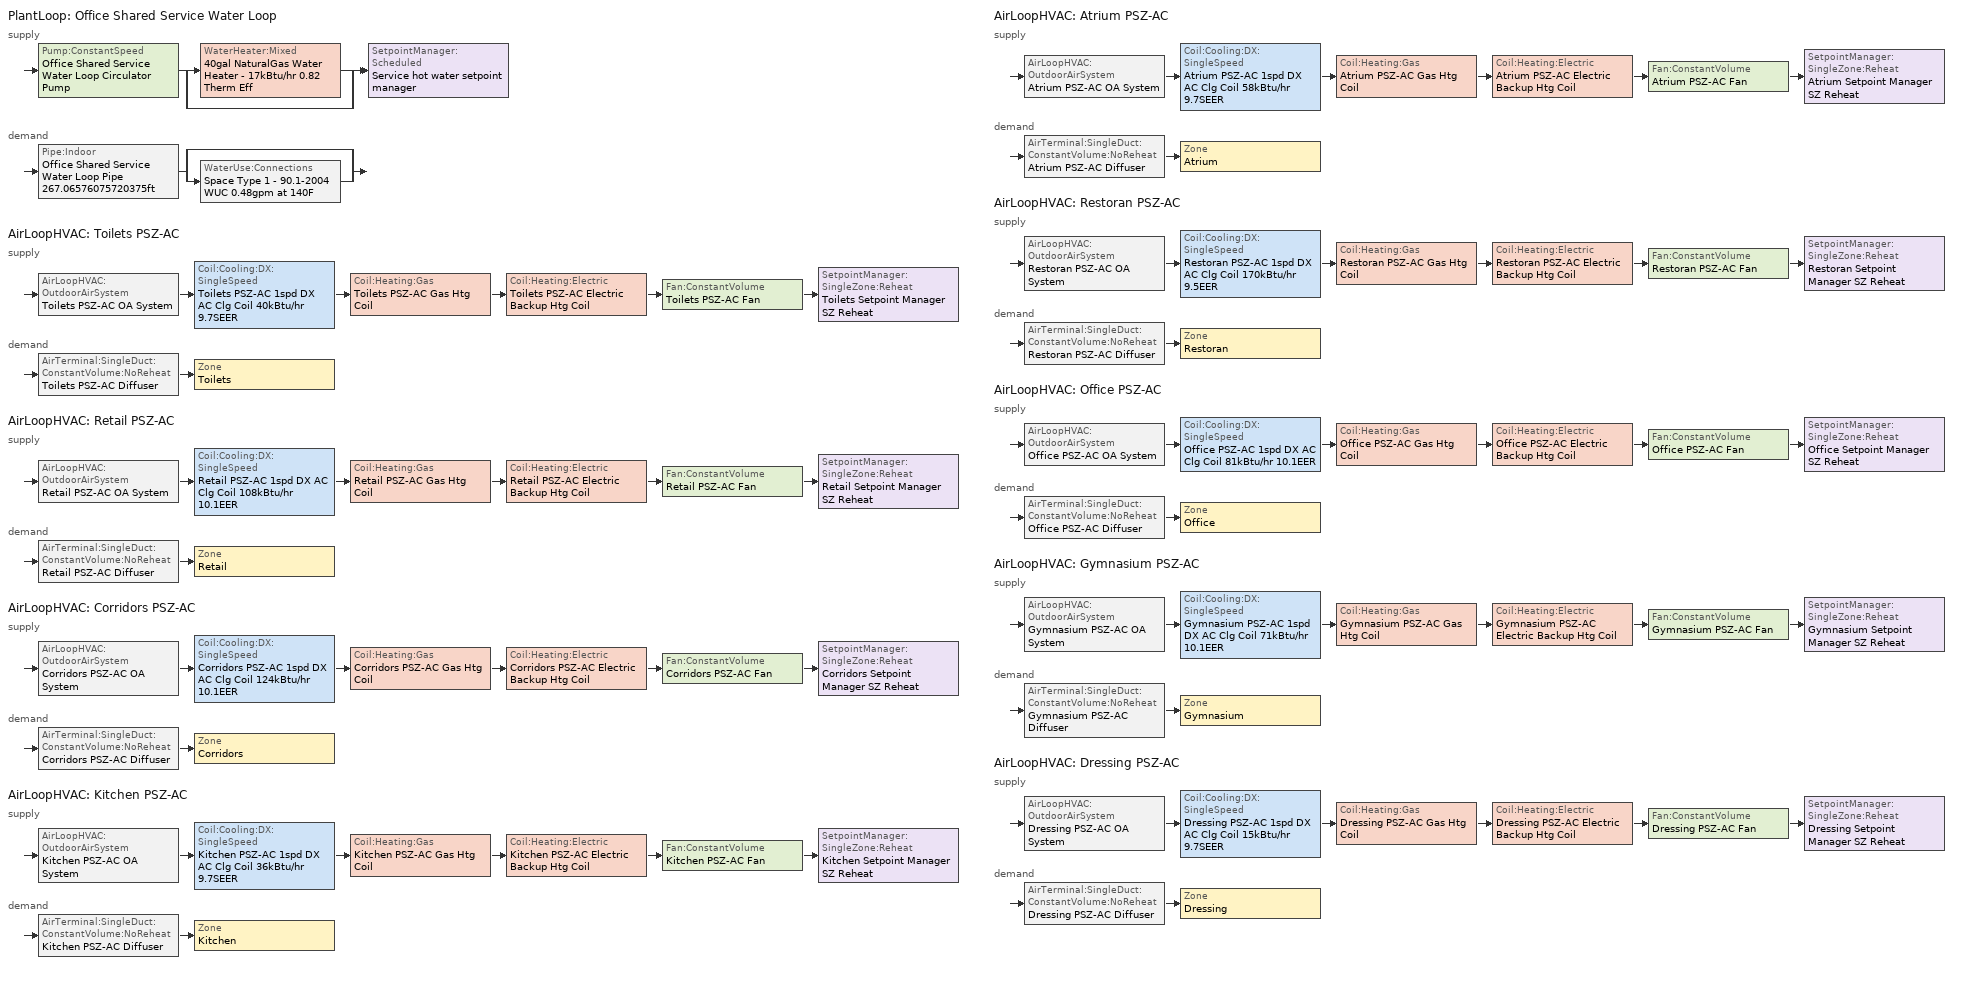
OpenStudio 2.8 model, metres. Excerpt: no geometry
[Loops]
PlantLoop 'Office Shared Service Water Loop'
 supply: Pump:ConstantSpeed 'Office Shared Service Water Loop Circulator Pump' > split
  | WaterHeater:Mixed '40gal NaturalGas Water Heater - 17kBtu/hr 0.82 Therm Eff'
  | bypass
  join > SetpointManager:Scheduled 'Service hot water setpoint manager'
 demand: Pipe:Indoor 'Office Shared Service Water Loop Pipe 267.06576075720375ft' > split
  | bypass
  | WaterUse:Connections 'Space Type 1 - 90.1-2004 WUC 0.48gpm at 140F'
AirLoopHVAC 'Toilets PSZ-AC'
 supply: AirLoopHVAC:OutdoorAirSystem 'Toilets PSZ-AC OA System' > Coil:Cooling:DX:SingleSpeed 'Toilets PSZ-AC 1spd DX AC Clg Coil 40kBtu/hr 9.7SEER' > Coil:Heating:Gas 'Toilets PSZ-AC Gas Htg Coil' > Coil:Heating:Electric 'Toilets PSZ-AC Electric Backup Htg Coil' > Fan:ConstantVolume 'Toilets PSZ-AC Fan' > SetpointManager:SingleZone:Reheat 'Toilets Setpoint Manager SZ Reheat'
 demand: AirTerminal:SingleDuct:ConstantVolume:NoReheat 'Toilets PSZ-AC Diffuser' > Zone 'Toilets'
AirLoopHVAC 'Retail PSZ-AC'
 supply: AirLoopHVAC:OutdoorAirSystem 'Retail PSZ-AC OA System' > Coil:Cooling:DX:SingleSpeed 'Retail PSZ-AC 1spd DX AC Clg Coil 108kBtu/hr 10.1EER' > Coil:Heating:Gas 'Retail PSZ-AC Gas Htg Coil' > Coil:Heating:Electric 'Retail PSZ-AC Electric Backup Htg Coil' > Fan:ConstantVolume 'Retail PSZ-AC Fan' > SetpointManager:SingleZone:Reheat 'Retail Setpoint Manager SZ Reheat'
 demand: AirTerminal:SingleDuct:ConstantVolume:NoReheat 'Retail PSZ-AC Diffuser' > Zone 'Retail'
AirLoopHVAC 'Corridors PSZ-AC'
 supply: AirLoopHVAC:OutdoorAirSystem 'Corridors PSZ-AC OA System' > Coil:Cooling:DX:SingleSpeed 'Corridors PSZ-AC 1spd DX AC Clg Coil 124kBtu/hr 10.1EER' > Coil:Heating:Gas 'Corridors PSZ-AC Gas Htg Coil' > Coil:Heating:Electric 'Corridors PSZ-AC Electric Backup Htg Coil' > Fan:ConstantVolume 'Corridors PSZ-AC Fan' > SetpointManager:SingleZone:Reheat 'Corridors Setpoint Manager SZ Reheat'
 demand: AirTerminal:SingleDuct:ConstantVolume:NoReheat 'Corridors PSZ-AC Diffuser' > Zone 'Corridors'
AirLoopHVAC 'Kitchen PSZ-AC'
 supply: AirLoopHVAC:OutdoorAirSystem 'Kitchen PSZ-AC OA System' > Coil:Cooling:DX:SingleSpeed 'Kitchen PSZ-AC 1spd DX AC Clg Coil 36kBtu/hr 9.7SEER' > Coil:Heating:Gas 'Kitchen PSZ-AC Gas Htg Coil' > Coil:Heating:Electric 'Kitchen PSZ-AC Electric Backup Htg Coil' > Fan:ConstantVolume 'Kitchen PSZ-AC Fan' > SetpointManager:SingleZone:Reheat 'Kitchen Setpoint Manager SZ Reheat'
 demand: AirTerminal:SingleDuct:ConstantVolume:NoReheat 'Kitchen PSZ-AC Diffuser' > Zone 'Kitchen'
AirLoopHVAC 'Atrium PSZ-AC'
 supply: AirLoopHVAC:OutdoorAirSystem 'Atrium PSZ-AC OA System' > Coil:Cooling:DX:SingleSpeed 'Atrium PSZ-AC 1spd DX AC Clg Coil 58kBtu/hr 9.7SEER' > Coil:Heating:Gas 'Atrium PSZ-AC Gas Htg Coil' > Coil:Heating:Electric 'Atrium PSZ-AC Electric Backup Htg Coil' > Fan:ConstantVolume 'Atrium PSZ-AC Fan' > SetpointManager:SingleZone:Reheat 'Atrium Setpoint Manager SZ Reheat'
 demand: AirTerminal:SingleDuct:ConstantVolume:NoReheat 'Atrium PSZ-AC Diffuser' > Zone 'Atrium'
AirLoopHVAC 'Restoran PSZ-AC'
 supply: AirLoopHVAC:OutdoorAirSystem 'Restoran PSZ-AC OA System' > Coil:Cooling:DX:SingleSpeed 'Restoran PSZ-AC 1spd DX AC Clg Coil 170kBtu/hr 9.5EER' > Coil:Heating:Gas 'Restoran PSZ-AC Gas Htg Coil' > Coil:Heating:Electric 'Restoran PSZ-AC Electric Backup Htg Coil' > Fan:ConstantVolume 'Restoran PSZ-AC Fan' > SetpointManager:SingleZone:Reheat 'Restoran Setpoint Manager SZ Reheat'
 demand: AirTerminal:SingleDuct:ConstantVolume:NoReheat 'Restoran PSZ-AC Diffuser' > Zone 'Restoran'
AirLoopHVAC 'Office PSZ-AC'
 supply: AirLoopHVAC:OutdoorAirSystem 'Office PSZ-AC OA System' > Coil:Cooling:DX:SingleSpeed 'Office PSZ-AC 1spd DX AC Clg Coil 81kBtu/hr 10.1EER' > Coil:Heating:Gas 'Office PSZ-AC Gas Htg Coil' > Coil:Heating:Electric 'Office PSZ-AC Electric Backup Htg Coil' > Fan:ConstantVolume 'Office PSZ-AC Fan' > SetpointManager:SingleZone:Reheat 'Office Setpoint Manager SZ Reheat'
 demand: AirTerminal:SingleDuct:ConstantVolume:NoReheat 'Office PSZ-AC Diffuser' > Zone 'Office'
AirLoopHVAC 'Gymnasium PSZ-AC'
 supply: AirLoopHVAC:OutdoorAirSystem 'Gymnasium PSZ-AC OA System' > Coil:Cooling:DX:SingleSpeed 'Gymnasium PSZ-AC 1spd DX AC Clg Coil 71kBtu/hr 10.1EER' > Coil:Heating:Gas 'Gymnasium PSZ-AC Gas Htg Coil' > Coil:Heating:Electric 'Gymnasium PSZ-AC Electric Backup Htg Coil' > Fan:ConstantVolume 'Gymnasium PSZ-AC Fan' > SetpointManager:SingleZone:Reheat 'Gymnasium Setpoint Manager SZ Reheat'
 demand: AirTerminal:SingleDuct:ConstantVolume:NoReheat 'Gymnasium PSZ-AC Diffuser' > Zone 'Gymnasium'
AirLoopHVAC 'Dressing PSZ-AC'
 supply: AirLoopHVAC:OutdoorAirSystem 'Dressing PSZ-AC OA System' > Coil:Cooling:DX:SingleSpeed 'Dressing PSZ-AC 1spd DX AC Clg Coil 15kBtu/hr 9.7SEER' > Coil:Heating:Gas 'Dressing PSZ-AC Gas Htg Coil' > Coil:Heating:Electric 'Dressing PSZ-AC Electric Backup Htg Coil' > Fan:ConstantVolume 'Dressing PSZ-AC Fan' > SetpointManager:SingleZone:Reheat 'Dressing Setpoint Manager SZ Reheat'
 demand: AirTerminal:SingleDuct:ConstantVolume:NoReheat 'Dressing PSZ-AC Diffuser' > Zone 'Dressing'
[Material] Roughness=Smooth; Thermal Absorptance=0.9; Solar Absorptance=0.7; Visible Absorptance=0.7
Name | Thickness {m} | Conductivity {W/m-K} | Density {kg/m3} | Specific Heat {J/kg-K}
Copper pipe 0.75in type L | 0.001143 | 386 | 8906.27 | 385.1856
Fiberglass batt 0.5in | 0.0127 | 0.0663448 | 11.2129 | 837.36
[Construction]
Copper pipe 0.75in type L with 0.5in fiberglass batt: Fiberglass batt 0.5in, Copper pipe 0.75in type L
[Sizing:Zone] Zone Cooling Design Supply Air Temperature Input Method=SupplyAirTemperature; Zone Cooling Design Supply Air Temperature {C}=12.7778; Zone Cooling Design Supply Air Temperature Difference {deltaC}=11.11; Zone Heating Design Supply Air Temperature Input Method=SupplyAirTemperature; Zone Heating Design Supply Air Temperature {C}=50; Zone Heating Design Supply Air Temperature Difference {deltaC}=11.11; Zone Cooling Design Supply Air Humidity Ratio {kg-H2O/kg-air}=0.0085; Zone Heating Design Supply Air Humidity Ratio {kg-H2O/kg-air}=0.008; Cooling Design Air Flow Method=DesignDay; Heating Design Air Flow Method=DesignDay; Account for Dedicated Outdoor Air System=No; Dedicated Outdoor Air System Control Strategy=NeutralSupplyAir; Dedicated Outdoor Air Low Setpoint Temperature for Design {C}=autosize; Dedicated Outdoor Air High Setpoint Temperature for Design {C}=autosize
Atrium; Corridors; Dressing; Gymnasium; Kitchen; Office; Restoran; Retail; Toilets
[Zone equipment]
Atrium: Atrium PSZ-AC Diffuser
Corridors: Corridors PSZ-AC Diffuser
Dressing: Dressing PSZ-AC Diffuser
Gymnasium: Gymnasium PSZ-AC Diffuser
Kitchen: Kitchen PSZ-AC Diffuser
Office: Office PSZ-AC Diffuser
Restoran: Restoran PSZ-AC Diffuser
Retail: Retail PSZ-AC Diffuser
Toilets: Toilets PSZ-AC Diffuser
[WaterUse:Connections]
Space Type 1 - 90.1-2004 WUC 0.48gpm at 140F: Water Use Equipment Name 1=Space Type 1 - 90.1-2004 Service Water Use 0.48gpm at 140F
[WaterUse:Equipment:Definition]
Space Type 1 - 90.1-2004 Service Water Use Def 0.48gpm: Peak Flow Rate {m3/s}=3.052e-05; Target Temperature Schedule=Mixed Water At Faucet Temp - 140F; Sensible Fraction Schedule=Fraction Sensible - 0.2; Latent Fraction Schedule=Fraction Latent - 0.05
[WaterUse:Equipment]
Space Type 1 - 90.1-2004 Service Water Use 0.48gpm at 140F: Water Use Equipment Definition=Space Type 1 - 90.1-2004 Service Water Use Def 0.48gpm; Flow Rate Fraction Schedule=OfficeMedium BLDG_SWH_SCH
[PlantLoop]
Office Shared Service Water Loop: Glycol Concentration=0; Maximum Loop Temperature {C}=60; Minimum Loop Temperature {C}=10; Plant Loop Volume {m3}=Autocalculate; Load Distribution Scheme=Optimal
[Sizing:Plant]
Office Shared Service Water Loop: Loop Type=Heating; Design Loop Exit Temperature {C}=60; Loop Design Temperature Difference {deltaC}=5; Sizing Option=NonCoincident; Zone Timesteps in Averaging Window=1; Coincident Sizing Factor Mode=None
[SetpointManager:Scheduled]
Service hot water setpoint manager: Control Variable=Temperature; Schedule=Service Water Loop Temp - 140F; Setpoint Node or NodeList=Office Shared Service Water Loop Supply Outlet Node
[Pump:ConstantSpeed]
Office Shared Service Water Loop Circulator Pump: Rated Flow Rate {m3/s}=autosize; Rated Pump Head {Pa}=29890.7; Rated Power Consumption {W}=autosize; Motor Efficiency=0.825; Fraction of Motor Inefficiencies to Fluid Stream=0; Pump Control Type=Intermittent; Design Power Sizing Method=PowerPerFlowPerPressure; Design Electric Power per Unit Flow Rate {W/(m3/s)}=348701.1; Design Shaft Power per Unit Flow Rate per Unit Head {W-s/m3-Pa}=1.28205
[WaterHeater:Mixed]
40gal NaturalGas Water Heater - 17kBtu/hr 0.82 Therm Eff: Tank Volume {m3}=0.151416; Setpoint Temperature Schedule=Service Water Loop Temp - 140F; Deadband Temperature Difference {deltaC}=2; Maximum Temperature Limit {C}=60; Heater Control Type=Cycle; Heater Maximum Capacity {W}=5091.09; Heater Fuel Type=NaturalGas; Heater Thermal Efficiency=0.82; Off Cycle Parasitic Fuel Consumption Rate {W}=0; Off Cycle Parasitic Fuel Type=NaturalGas; Off Cycle Parasitic Heat Fraction to Tank=0; On Cycle Parasitic Fuel Consumption Rate {W}=0; On Cycle Parasitic Fuel Type=NaturalGas; On Cycle Parasitic Heat Fraction to Tank=0; Ambient Temperature Indicator=Schedule; Ambient Temperature Schedule=Water Heater Ambient Temp Schedule - 71.6f; Off Cycle Loss Coefficient to Ambient Temperature {W/K}=2.37773; On Cycle Loss Coefficient to Ambient Temperature {W/K}=2.37773; Use Side Effectiveness=1; Source Side Effectiveness=1; Use Side Design Flow Rate {m3/s}=autosize; Source Side Design Flow Rate {m3/s}=autosize; Indirect Water Heating Recovery Time {hr}=1.5; Source Side Flow Control Mode=IndirectHeatPrimarySetpoint
[Pipe:Indoor]
Office Shared Service Water Loop Pipe 267.06576075720375ft: Construction=Copper pipe 0.75in type L with 0.5in fiberglass batt; Environment Type=Schedule; Ambient Temperature Schedule=Office Shared Service Water Loop Piping Air Temp - 70F; Ambient Air Velocity Schedule=Office Shared Service Water Loop Piping Air Velocity - 0.67mph; Pipe Inside Diameter {m}=0.019939; Pipe Length {m}=81.4016
[AirLoopHVAC] Design Supply Air Flow Rate {m3/s}=AutoSize
Name | Availability Schedule
Toilets PSZ-AC | Toilets PSZ-AC Occ Sch
Retail PSZ-AC | Retail PSZ-AC Occ Sch
Corridors PSZ-AC | Corridors PSZ-AC Occ Sch
Kitchen PSZ-AC | Kitchen PSZ-AC Occ Sch
Atrium PSZ-AC | Atrium PSZ-AC Occ Sch
Restoran PSZ-AC | Restoran PSZ-AC Occ Sch
Office PSZ-AC | Office PSZ-AC Occ Sch
Gymnasium PSZ-AC | Gymnasium PSZ-AC Occ Sch
Dressing PSZ-AC | Dressing PSZ-AC Occ Sch
[Sizing:System] Type of Load to Size On=Sensible; Design Outdoor Air Flow Rate {m3/s}=Autosize; Central Heating Maximum System Air Flow Ratio=1; Preheat Design Temperature {C}=7.22222; Preheat Design Humidity Ratio {kg-H2O/kg-Air}=0.008; Precool Design Temperature {C}=12.7778; Precool Design Humidity Ratio {kg-H2O/kg-Air}=0.008; Central Cooling Design Supply Air Temperature {C}=12.7778; Central Heating Design Supply Air Temperature {C}=50; Sizing Option=Coincident; 100% Outdoor Air in Cooling=No; 100% Outdoor Air in Heating=No; Central Cooling Design Supply Air Humidity Ratio {kg-H2O/kg-Air}=0.0085; Central Heating Design Supply Air Humidity Ratio {kg-H2O/kg-Air}=0.008; Cooling Design Air Flow Method=DesignDay; Cooling Design Air Flow Rate {m3/s}=0; Heating Design Air Flow Method=DesignDay; Heating Design Air Flow Rate {m3/s}=0; System Outdoor Air Method=ZoneSum; Zone Maximum Outdoor Air Fraction=1; Cooling Supply Air Flow Rate Per Floor Area {m3/s-m2}=0.00996765; Cooling Fraction of Autosized Cooling Supply Air Flow Rate=1; Cooling Supply Air Flow Rate Per Unit Cooling Capacity {m3/s-W}=3.94755e-05; Heating Supply Air Flow Rate Per Floor Area {m3/s-m2}=0.00996765; Heating Fraction of Autosized Heating Supply Air Flow Rate=1; Heating Fraction of Autosized Cooling Supply Air Flow Rate=1; Heating Supply Air Flow Rate Per Unit Heating Capacity {m3/s-W}=3.15882e-05; Cooling Design Capacity Method=CoolingDesignCapacity; Cooling Design Capacity {W}=autosize; Cooling Design Capacity Per Floor Area {W/m2}=234.7; Fraction of Autosized Cooling Design Capacity=1; Heating Design Capacity Method=HeatingDesignCapacity; Heating Design Capacity {W}=autosize; Heating Design Capacity Per Floor Area {W/m2}=157; Fraction of Autosized Heating Design Capacity=1; Central Cooling Capacity Control Method=OnOff
Toilets PSZ-AC; Retail PSZ-AC; Corridors PSZ-AC; Kitchen PSZ-AC; Atrium PSZ-AC; Restoran PSZ-AC; Office PSZ-AC; Gymnasium PSZ-AC; Dressing PSZ-AC
[SetpointManager:SingleZone:Reheat] Minimum Supply Air Temperature {C}=12.7778; Maximum Supply Air Temperature {C}=50
Name | Control Zone | Setpoint Node or NodeList
Toilets Setpoint Manager SZ Reheat | Toilets | Toilets PSZ-AC Supply Outlet Node
Retail Setpoint Manager SZ Reheat | Retail | Retail PSZ-AC Supply Outlet Node
Corridors Setpoint Manager SZ Reheat | Corridors | Corridors PSZ-AC Supply Outlet Node
Kitchen Setpoint Manager SZ Reheat | Kitchen | Kitchen PSZ-AC Supply Outlet Node
Atrium Setpoint Manager SZ Reheat | Atrium | Atrium PSZ-AC Supply Outlet Node
Restoran Setpoint Manager SZ Reheat | Restoran | Restoran PSZ-AC Supply Outlet Node
Office Setpoint Manager SZ Reheat | Office | Office PSZ-AC Supply Outlet Node
Gymnasium Setpoint Manager SZ Reheat | Gymnasium | Gymnasium PSZ-AC Supply Outlet Node
Dressing Setpoint Manager SZ Reheat | Dressing | Dressing PSZ-AC Supply Outlet Node
[Fan:ConstantVolume] Availability Schedule=Always On Discrete; Pressure Rise {Pa}=622.722; Maximum Flow Rate {m3/s}=AutoSize; Motor In Airstream Fraction=1
Name | Fan Total Efficiency | Motor Efficiency
Toilets PSZ-AC Fan; Kitchen PSZ-AC Fan; Dressing PSZ-AC Fan | 0.53625 | 0.825
Retail PSZ-AC Fan; Corridors PSZ-AC Fan; Restoran PSZ-AC Fan | 0.56875 | 0.875
Atrium PSZ-AC Fan; Office PSZ-AC Fan; Gymnasium PSZ-AC Fan | 0.546 | 0.84
[Coil:Heating:Gas] Availability Schedule=Always On Discrete; Gas Burner Efficiency=0.8; Nominal Capacity {W}=AutoSize; Parasitic Electric Load {W}=0; Parasitic Gas Load {W}=0
Toilets PSZ-AC Gas Htg Coil; Retail PSZ-AC Gas Htg Coil; Corridors PSZ-AC Gas Htg Coil; Kitchen PSZ-AC Gas Htg Coil; Atrium PSZ-AC Gas Htg Coil; Restoran PSZ-AC Gas Htg Coil; Office PSZ-AC Gas Htg Coil; Gymnasium PSZ-AC Gas Htg Coil; Dressing PSZ-AC Gas Htg Coil
[Coil:Heating:Electric] Availability Schedule=Always On Discrete; Efficiency=1
Toilets PSZ-AC Electric Backup Htg Coil; Retail PSZ-AC Electric Backup Htg Coil; Corridors PSZ-AC Electric Backup Htg Coil; Kitchen PSZ-AC Electric Backup Htg Coil; Atrium PSZ-AC Electric Backup Htg Coil; Restoran PSZ-AC Electric Backup Htg Coil; Office PSZ-AC Electric Backup Htg Coil; Gymnasium PSZ-AC Electric Backup Htg Coil; Dressing PSZ-AC Electric Backup Htg Coil
[Coil:Cooling:DX:SingleSpeed] Availability Schedule=Always On Discrete; Rated Total Cooling Capacity {W}=autosize; Rated Sensible Heat Ratio=autosize; Rated Air Flow Rate {m3/s}=autosize; Rated Evaporator Fan Power Per Volume Flow Rate {W/(m3/s)}=773.3; Total Cooling Capacity Function of Temperature Curve=CoilClgDXQRatio_fTwbToadbSI; Total Cooling Capacity Function of Flow Fraction Curve=CoilClgDXSnglQRatio_fCFMRatio; Energy Input Ratio Function of Temperature Curve=CoilClgDXEIRRatio_fTwbToadbSI; Energy Input Ratio Function of Flow Fraction Curve=CoilClgDXSnglEIRRatio_fCFMRatio; Part Load Fraction Correlation Curve=CoilClgDXEIRRatio_fQFrac; Condenser Type=AirCooled; Evaporative Condenser Effectiveness=0; Evaporative Condenser Air Flow Rate {m3/s}=Autosize; Evaporative Condenser Pump Rated Power Consumption {W}=Autosize; Crankcase Heater Capacity {W}=0; Maximum Outdoor Dry-Bulb Temperature for Crankcase Heater Operation {C}=0; Basin Heater Capacity {W/K}=0; Basin Heater Setpoint Temperature {C}=10
Name | Rated COP {W/W}
Toilets PSZ-AC 1spd DX AC Clg Coil 40kBtu/hr 9.7SEER; Kitchen PSZ-AC 1spd DX AC Clg Coil 36kBtu/hr 9.7SEER; Atrium PSZ-AC 1spd DX AC Clg Coil 58kBtu/hr 9.7SEER; Dressing PSZ-AC 1spd DX AC Clg Coil 15kBtu/hr 9.7SEER | 3.14722
Retail PSZ-AC 1spd DX AC Clg Coil 108kBtu/hr 10.1EER; Corridors PSZ-AC 1spd DX AC Clg Coil 124kBtu/hr 10.1EER; Office PSZ-AC 1spd DX AC Clg Coil 81kBtu/hr 10.1EER; Gymnasium PSZ-AC 1spd DX AC Clg Coil 71kBtu/hr 10.1EER | 3.49917
Restoran PSZ-AC 1spd DX AC Clg Coil 170kBtu/hr 9.5EER | 3.2994
[Controller:OutdoorAir] Minimum Outdoor Air Flow Rate {m3/s}=autosize; Maximum Outdoor Air Flow Rate {m3/s}=Autosize; Economizer Control Action Type=ModulateFlow; Lockout Type=LockoutWithCompressor; Minimum Limit Type=FixedMinimum; High Humidity Control=No; Heat Recovery Bypass Control Type=BypassWhenWithinEconomizerLimits
Name | Economizer Control Type | Economizer Maximum Limit Dry-Bulb Temperature {C} | Economizer Maximum Limit Enthalpy {J/kg} | Minimum Outdoor Air Schedule | Controller Mechanical Ventilation
Toilets PSZ-AC OA System Controller | NoEconomizer | 28 | 64000 | Always On Discrete | Controller Mechanical Ventilation 1
Retail PSZ-AC OA System Controller | DifferentialDryBulb |  |  | Retail PSZ-AC Occ Sch | Controller Mechanical Ventilation 2
Corridors PSZ-AC OA System Controller | DifferentialDryBulb |  |  | Corridors PSZ-AC Occ Sch | Controller Mechanical Ventilation 3
Kitchen PSZ-AC OA System Controller | NoEconomizer | 28 | 64000 | Always On Discrete | Controller Mechanical Ventilation 4
Atrium PSZ-AC OA System Controller | NoEconomizer | 28 | 64000 | Always On Discrete | Controller Mechanical Ventilation 5
Restoran PSZ-AC OA System Controller | DifferentialDryBulb |  |  | Restoran PSZ-AC Occ Sch | Controller Mechanical Ventilation 6
Office PSZ-AC OA System Controller | DifferentialDryBulb |  |  | Office PSZ-AC Occ Sch | Controller Mechanical Ventilation 7
Gymnasium PSZ-AC OA System Controller | DifferentialDryBulb |  |  | Gymnasium PSZ-AC Occ Sch | Controller Mechanical Ventilation 8
Dressing PSZ-AC OA System Controller | NoEconomizer | 28 | 64000 | Always On Discrete | Controller Mechanical Ventilation 9
[Controller:MechanicalVentilation] Availability Schedule=Always On Discrete; System Outdoor Air Method=ZoneSum
Controller Mechanical Ventilation 1; Controller Mechanical Ventilation 2; Controller Mechanical Ventilation 3; Controller Mechanical Ventilation 4; Controller Mechanical Ventilation 5; Controller Mechanical Ventilation 6; Controller Mechanical Ventilation 7; Controller Mechanical Ventilation 8; Controller Mechanical Ventilation 9
[AirLoopHVAC:OutdoorAirSystem]
Name | Controller
Toilets PSZ-AC OA System | Toilets PSZ-AC OA System Controller
Retail PSZ-AC OA System | Retail PSZ-AC OA System Controller
Corridors PSZ-AC OA System | Corridors PSZ-AC OA System Controller
Kitchen PSZ-AC OA System | Kitchen PSZ-AC OA System Controller
Atrium PSZ-AC OA System | Atrium PSZ-AC OA System Controller
Restoran PSZ-AC OA System | Restoran PSZ-AC OA System Controller
Office PSZ-AC OA System | Office PSZ-AC OA System Controller
Gymnasium PSZ-AC OA System | Gymnasium PSZ-AC OA System Controller
Dressing PSZ-AC OA System | Dressing PSZ-AC OA System Controller
[AirTerminal:SingleDuct:ConstantVolume:NoReheat] Availability Schedule=Always On Discrete; Maximum Air Flow Rate {m3/s}=AutoSize
Toilets PSZ-AC Diffuser; Retail PSZ-AC Diffuser; Corridors PSZ-AC Diffuser; Kitchen PSZ-AC Diffuser; Atrium PSZ-AC Diffuser; Restoran PSZ-AC Diffuser; Office PSZ-AC Diffuser; Gymnasium PSZ-AC Diffuser; Dressing PSZ-AC Diffuser
[Schedule:Ruleset]
Name | Default Day Schedule | Summer Design Day Schedule | Winter Design Day Schedule
OfficeMedium BLDG_SWH_SCH | OfficeMedium BLDG_SWH_SCH Default | OfficeMedium BLDG_SWH_SCH Summer Design Day | OfficeMedium BLDG_SWH_SCH Winter Design Day
Fraction Sensible - 0.2 | Fraction Sensible - 0.2 Default
Fraction Latent - 0.05 | Fraction Latent - 0.05 Default
Mixed Water At Faucet Temp - 140F | Mixed Water At Faucet Temp - 140F Default
Service Water Loop Temp - 140F | Service Water Loop Temp - 140F Default
Water Heater Ambient Temp Schedule - 71.6f | Water Heater Ambient Temp Schedule - 71.6f Default
Office Shared Service Water Loop Piping Air Temp - 70F | Office Shared Service Water Loop Piping Air Temp - 70F Default
Office Shared Service Water Loop Piping Air Velocity - 0.67mph | Office Shared Service Water Loop Piping Air Velocity - 0.67mph Default
Atrium PSZ-AC Occ Sch | Atrium PSZ-AC Occ Sch Default | Atrium PSZ-AC Occ Sch Summer Design Day | Atrium PSZ-AC Occ Sch Winter Design Day
Corridors PSZ-AC Occ Sch | Corridors PSZ-AC Occ Sch Default | Corridors PSZ-AC Occ Sch Summer Design Day | Corridors PSZ-AC Occ Sch Winter Design Day
Dressing PSZ-AC Occ Sch | Dressing PSZ-AC Occ Sch Default | Dressing PSZ-AC Occ Sch Summer Design Day | Dressing PSZ-AC Occ Sch Winter Design Day
Gymnasium PSZ-AC Occ Sch | Gymnasium PSZ-AC Occ Sch Default | Gymnasium PSZ-AC Occ Sch Summer Design Day | Gymnasium PSZ-AC Occ Sch Winter Design Day
Kitchen PSZ-AC Occ Sch | Kitchen PSZ-AC Occ Sch Default | Kitchen PSZ-AC Occ Sch Summer Design Day | Kitchen PSZ-AC Occ Sch Winter Design Day
Office PSZ-AC Occ Sch | Office PSZ-AC Occ Sch Default | Office PSZ-AC Occ Sch Summer Design Day | Office PSZ-AC Occ Sch Winter Design Day
Restoran PSZ-AC Occ Sch | Restoran PSZ-AC Occ Sch Default | Restoran PSZ-AC Occ Sch Summer Design Day | Restoran PSZ-AC Occ Sch Winter Design Day
Retail PSZ-AC Occ Sch | Retail PSZ-AC Occ Sch Default | Retail PSZ-AC Occ Sch Summer Design Day | Retail PSZ-AC Occ Sch Winter Design Day
Toilets PSZ-AC Occ Sch | Toilets PSZ-AC Occ Sch Default | Toilets PSZ-AC Occ Sch Summer Design Day | Toilets PSZ-AC Occ Sch Winter Design Day
[Schedule:Day]
OfficeMedium BLDG_SWH_SCH Default: 6, 0, 0, 11, 0, 0.04, 13, 0, 0.06, 14, 0, 0.09, 15, 0, 0.06, 18, 0, 0.04, 24, 0, 0
OfficeMedium BLDG_SWH_SCH Summer Design Day; OfficeMedium BLDG_SWH_SCH SmrDsn|Wkdy Day: 6, 0, 0, 7, 0, 0.07, 8, 0, 0.19, 9, 0, 0.35, 10, 0, 0.38, 11, 0, 0.39, 12, 0, 0.47, 13, 0, 0.57, 14, 0, 0.54, 15, 0, 0.34, 16, 0, 0.33, 17, 0, 0.44, 18, 0, 0.26, 19, 0, 0.21, 20, 0, 0.15, 21, 0, 0.17, 22, 0, 0.08, 24, 0, 0.05
OfficeMedium BLDG_SWH_SCH Winter Design Day; OfficeMedium BLDG_SWH_SCH WntrDsn|Sat Day: 6, 0, 0, 7, 0, 0.07, 8, 0, 0.11, 9, 0, 0.15, 10, 0, 0.21, 11, 0, 0.19, 12, 0, 0.23, 13, 0, 0.2, 14, 0, 0.19, 15, 0, 0.15, 16, 0, 0.13, 17, 0, 0.14, 19, 0, 0.07, 24, 0, 0
Fraction Sensible - 0.2 Default: 24, 0, 0.2
Fraction Latent - 0.05 Default: 24, 0, 0.05
Mixed Water At Faucet Temp - 140F Default; Service Water Loop Temp - 140F Default: 24, 0, 60
Water Heater Ambient Temp Schedule - 71.6f Default: 24, 0, 22
Office Shared Service Water Loop Piping Air Temp - 70F Default: 24, 0, 21.1111
Office Shared Service Water Loop Piping Air Velocity - 0.67mph Default: 24, 0, 0.3
Atrium PSZ-AC Occ Sch Default; Atrium PSZ-AC Occ Sch Winter Design Day; Atrium PSZ-AC Occ Sch Summer Design Day; Corridors PSZ-AC Occ Sch Default; Corridors PSZ-AC Occ Sch Winter Design Day; Corridors PSZ-AC Occ Sch Summer Design Day; Dressing PSZ-AC Occ Sch Default; Dressing PSZ-AC Occ Sch Winter Design Day; Dressing PSZ-AC Occ Sch Summer Design Day; Gymnasium PSZ-AC Occ Sch Default; Gymnasium PSZ-AC Occ Sch Winter Design Day; Gymnasium PSZ-AC Occ Sch Summer Design Day; Kitchen PSZ-AC Occ Sch Default; Kitchen PSZ-AC Occ Sch Winter Design Day; Kitchen PSZ-AC Occ Sch Summer Design Day; Office PSZ-AC Occ Sch Default; Office PSZ-AC Occ Sch Winter Design Day; Office PSZ-AC Occ Sch Summer Design Day; Restoran PSZ-AC Occ Sch Default; Restoran PSZ-AC Occ Sch Winter Design Day; Restoran PSZ-AC Occ Sch Summer Design Day; Retail PSZ-AC Occ Sch Default; Retail PSZ-AC Occ Sch Winter Design Day; Retail PSZ-AC Occ Sch Summer Design Day; Toilets PSZ-AC Occ Sch Default; Toilets PSZ-AC Occ Sch Winter Design Day; Toilets PSZ-AC Occ Sch Summer Design Day: 24, 0, 1
Atrium PSZ-AC Occ Sch Monday; Atrium PSZ-AC Occ Sch Tuesday; Atrium PSZ-AC Occ Sch Wednesday; Atrium PSZ-AC Occ Sch Thursday; Atrium PSZ-AC Occ Sch Friday; Corridors PSZ-AC Occ Sch Monday; Corridors PSZ-AC Occ Sch Tuesday; Corridors PSZ-AC Occ Sch Wednesday; Corridors PSZ-AC Occ Sch Thursday; Corridors PSZ-AC Occ Sch Friday; Dressing PSZ-AC Occ Sch Monday; Dressing PSZ-AC Occ Sch Tuesday; Dressing PSZ-AC Occ Sch Wednesday; Dressing PSZ-AC Occ Sch Thursday; Dressing PSZ-AC Occ Sch Friday; Gymnasium PSZ-AC Occ Sch Monday; Gymnasium PSZ-AC Occ Sch Tuesday; Gymnasium PSZ-AC Occ Sch Wednesday; Gymnasium PSZ-AC Occ Sch Thursday; Gymnasium PSZ-AC Occ Sch Friday; Kitchen PSZ-AC Occ Sch Monday; Kitchen PSZ-AC Occ Sch Tuesday; Kitchen PSZ-AC Occ Sch Wednesday; Kitchen PSZ-AC Occ Sch Thursday; Kitchen PSZ-AC Occ Sch Friday; Office PSZ-AC Occ Sch Monday; Office PSZ-AC Occ Sch Tuesday; Office PSZ-AC Occ Sch Wednesday; Office PSZ-AC Occ Sch Thursday; Office PSZ-AC Occ Sch Friday; Restoran PSZ-AC Occ Sch Monday; Restoran PSZ-AC Occ Sch Tuesday; Restoran PSZ-AC Occ Sch Wednesday; Restoran PSZ-AC Occ Sch Thursday; Restoran PSZ-AC Occ Sch Friday; Retail PSZ-AC Occ Sch Monday; Retail PSZ-AC Occ Sch Tuesday; Retail PSZ-AC Occ Sch Wednesday; Retail PSZ-AC Occ Sch Thursday; Retail PSZ-AC Occ Sch Friday; Toilets PSZ-AC Occ Sch Monday; Toilets PSZ-AC Occ Sch Tuesday; Toilets PSZ-AC Occ Sch Wednesday; Toilets PSZ-AC Occ Sch Thursday; Toilets PSZ-AC Occ Sch Friday: 7, 0, 0, 18, 0, 1, 24, 0, 0
Atrium PSZ-AC Occ Sch Saturday; Corridors PSZ-AC Occ Sch Saturday; Dressing PSZ-AC Occ Sch Saturday; Gymnasium PSZ-AC Occ Sch Saturday; Kitchen PSZ-AC Occ Sch Saturday; Office PSZ-AC Occ Sch Saturday; Restoran PSZ-AC Occ Sch Saturday; Retail PSZ-AC Occ Sch Saturday; Toilets PSZ-AC Occ Sch Saturday: 8, 0, 0, 12, 0, 1, 24, 0, 0
Atrium PSZ-AC Occ Sch Sunday; Corridors PSZ-AC Occ Sch Sunday; Dressing PSZ-AC Occ Sch Sunday; Gymnasium PSZ-AC Occ Sch Sunday; Kitchen PSZ-AC Occ Sch Sunday; Office PSZ-AC Occ Sch Sunday; Restoran PSZ-AC Occ Sch Sunday; Retail PSZ-AC Occ Sch Sunday; Toilets PSZ-AC Occ Sch Sunday: 24, 0, 0
[Schedule:Rule] Date Specification Type=DateRange; Start Month=1; Start Day=1; End Month=12
Name | Schedule Ruleset | Rule Order | Day Schedule | Apply Monday | Apply Tuesday | Apply Wednesday | Apply Thursday | Apply Friday | End Day | Apply Saturday | Apply Sunday
Schedule Rule 12 | OfficeMedium BLDG_SWH_SCH | 1 | OfficeMedium BLDG_SWH_SCH SmrDsn|Wkdy Day | Yes | Yes | Yes | Yes | Yes | 31
Schedule Rule 13 | OfficeMedium BLDG_SWH_SCH | 0 | OfficeMedium BLDG_SWH_SCH WntrDsn|Sat Day |  |  |  |  |  | 31 | Yes
Atrium PSZ-AC Occ Sch Monday Rule | Atrium PSZ-AC Occ Sch | 6 | Atrium PSZ-AC Occ Sch Monday | Yes |  |  |  |  | 25
Atrium PSZ-AC Occ Sch Tuesday Rule | Atrium PSZ-AC Occ Sch | 5 | Atrium PSZ-AC Occ Sch Tuesday |  | Yes |  |  |  | 26
Atrium PSZ-AC Occ Sch Wednesday Rule | Atrium PSZ-AC Occ Sch | 4 | Atrium PSZ-AC Occ Sch Wednesday |  |  | Yes |  |  | 27
Atrium PSZ-AC Occ Sch Thursday Rule | Atrium PSZ-AC Occ Sch | 3 | Atrium PSZ-AC Occ Sch Thursday |  |  |  | Yes |  | 28
Atrium PSZ-AC Occ Sch Friday Rule | Atrium PSZ-AC Occ Sch | 2 | Atrium PSZ-AC Occ Sch Friday |  |  |  |  | Yes | 29
Atrium PSZ-AC Occ Sch Saturday Rule | Atrium PSZ-AC Occ Sch | 1 | Atrium PSZ-AC Occ Sch Saturday |  |  |  |  |  | 30 | Yes
Atrium PSZ-AC Occ Sch Sunday Rule | Atrium PSZ-AC Occ Sch | 0 | Atrium PSZ-AC Occ Sch Sunday |  |  |  |  |  | 31 |  | Yes
Corridors PSZ-AC Occ Sch Monday Rule | Corridors PSZ-AC Occ Sch | 6 | Corridors PSZ-AC Occ Sch Monday | Yes |  |  |  |  | 25
Corridors PSZ-AC Occ Sch Tuesday Rule | Corridors PSZ-AC Occ Sch | 5 | Corridors PSZ-AC Occ Sch Tuesday |  | Yes |  |  |  | 26
Corridors PSZ-AC Occ Sch Wednesday Rule | Corridors PSZ-AC Occ Sch | 4 | Corridors PSZ-AC Occ Sch Wednesday |  |  | Yes |  |  | 27
Corridors PSZ-AC Occ Sch Thursday Rule | Corridors PSZ-AC Occ Sch | 3 | Corridors PSZ-AC Occ Sch Thursday |  |  |  | Yes |  | 28
Corridors PSZ-AC Occ Sch Friday Rule | Corridors PSZ-AC Occ Sch | 2 | Corridors PSZ-AC Occ Sch Friday |  |  |  |  | Yes | 29
Corridors PSZ-AC Occ Sch Saturday Rule | Corridors PSZ-AC Occ Sch | 1 | Corridors PSZ-AC Occ Sch Saturday |  |  |  |  |  | 30 | Yes
Corridors PSZ-AC Occ Sch Sunday Rule | Corridors PSZ-AC Occ Sch | 0 | Corridors PSZ-AC Occ Sch Sunday |  |  |  |  |  | 31 |  | Yes
Dressing PSZ-AC Occ Sch Monday Rule | Dressing PSZ-AC Occ Sch | 6 | Dressing PSZ-AC Occ Sch Monday | Yes |  |  |  |  | 25
Dressing PSZ-AC Occ Sch Tuesday Rule | Dressing PSZ-AC Occ Sch | 5 | Dressing PSZ-AC Occ Sch Tuesday |  | Yes |  |  |  | 26
Dressing PSZ-AC Occ Sch Wednesday Rule | Dressing PSZ-AC Occ Sch | 4 | Dressing PSZ-AC Occ Sch Wednesday |  |  | Yes |  |  | 27
Dressing PSZ-AC Occ Sch Thursday Rule | Dressing PSZ-AC Occ Sch | 3 | Dressing PSZ-AC Occ Sch Thursday |  |  |  | Yes |  | 28
Dressing PSZ-AC Occ Sch Friday Rule | Dressing PSZ-AC Occ Sch | 2 | Dressing PSZ-AC Occ Sch Friday |  |  |  |  | Yes | 29
Dressing PSZ-AC Occ Sch Saturday Rule | Dressing PSZ-AC Occ Sch | 1 | Dressing PSZ-AC Occ Sch Saturday |  |  |  |  |  | 30 | Yes
Dressing PSZ-AC Occ Sch Sunday Rule | Dressing PSZ-AC Occ Sch | 0 | Dressing PSZ-AC Occ Sch Sunday |  |  |  |  |  | 31 |  | Yes
Gymnasium PSZ-AC Occ Sch Monday Rule | Gymnasium PSZ-AC Occ Sch | 6 | Gymnasium PSZ-AC Occ Sch Monday | Yes |  |  |  |  | 25
Gymnasium PSZ-AC Occ Sch Tuesday Rule | Gymnasium PSZ-AC Occ Sch | 5 | Gymnasium PSZ-AC Occ Sch Tuesday |  | Yes |  |  |  | 26
Gymnasium PSZ-AC Occ Sch Wednesday Rule | Gymnasium PSZ-AC Occ Sch | 4 | Gymnasium PSZ-AC Occ Sch Wednesday |  |  | Yes |  |  | 27
Gymnasium PSZ-AC Occ Sch Thursday Rule | Gymnasium PSZ-AC Occ Sch | 3 | Gymnasium PSZ-AC Occ Sch Thursday |  |  |  | Yes |  | 28
Gymnasium PSZ-AC Occ Sch Friday Rule | Gymnasium PSZ-AC Occ Sch | 2 | Gymnasium PSZ-AC Occ Sch Friday |  |  |  |  | Yes | 29
Gymnasium PSZ-AC Occ Sch Saturday Rule | Gymnasium PSZ-AC Occ Sch | 1 | Gymnasium PSZ-AC Occ Sch Saturday |  |  |  |  |  | 30 | Yes
Gymnasium PSZ-AC Occ Sch Sunday Rule | Gymnasium PSZ-AC Occ Sch | 0 | Gymnasium PSZ-AC Occ Sch Sunday |  |  |  |  |  | 31 |  | Yes
Kitchen PSZ-AC Occ Sch Monday Rule | Kitchen PSZ-AC Occ Sch | 6 | Kitchen PSZ-AC Occ Sch Monday | Yes |  |  |  |  | 25
Kitchen PSZ-AC Occ Sch Tuesday Rule | Kitchen PSZ-AC Occ Sch | 5 | Kitchen PSZ-AC Occ Sch Tuesday |  | Yes |  |  |  | 26
Kitchen PSZ-AC Occ Sch Wednesday Rule | Kitchen PSZ-AC Occ Sch | 4 | Kitchen PSZ-AC Occ Sch Wednesday |  |  | Yes |  |  | 27
Kitchen PSZ-AC Occ Sch Thursday Rule | Kitchen PSZ-AC Occ Sch | 3 | Kitchen PSZ-AC Occ Sch Thursday |  |  |  | Yes |  | 28
Kitchen PSZ-AC Occ Sch Friday Rule | Kitchen PSZ-AC Occ Sch | 2 | Kitchen PSZ-AC Occ Sch Friday |  |  |  |  | Yes | 29
Kitchen PSZ-AC Occ Sch Saturday Rule | Kitchen PSZ-AC Occ Sch | 1 | Kitchen PSZ-AC Occ Sch Saturday |  |  |  |  |  | 30 | Yes
Kitchen PSZ-AC Occ Sch Sunday Rule | Kitchen PSZ-AC Occ Sch | 0 | Kitchen PSZ-AC Occ Sch Sunday |  |  |  |  |  | 31 |  | Yes
Office PSZ-AC Occ Sch Monday Rule | Office PSZ-AC Occ Sch | 6 | Office PSZ-AC Occ Sch Monday | Yes |  |  |  |  | 25
Office PSZ-AC Occ Sch Tuesday Rule | Office PSZ-AC Occ Sch | 5 | Office PSZ-AC Occ Sch Tuesday |  | Yes |  |  |  | 26
Office PSZ-AC Occ Sch Wednesday Rule | Office PSZ-AC Occ Sch | 4 | Office PSZ-AC Occ Sch Wednesday |  |  | Yes |  |  | 27
Office PSZ-AC Occ Sch Thursday Rule | Office PSZ-AC Occ Sch | 3 | Office PSZ-AC Occ Sch Thursday |  |  |  | Yes |  | 28
Office PSZ-AC Occ Sch Friday Rule | Office PSZ-AC Occ Sch | 2 | Office PSZ-AC Occ Sch Friday |  |  |  |  | Yes | 29
Office PSZ-AC Occ Sch Saturday Rule | Office PSZ-AC Occ Sch | 1 | Office PSZ-AC Occ Sch Saturday |  |  |  |  |  | 30 | Yes
Office PSZ-AC Occ Sch Sunday Rule | Office PSZ-AC Occ Sch | 0 | Office PSZ-AC Occ Sch Sunday |  |  |  |  |  | 31 |  | Yes
Restoran PSZ-AC Occ Sch Monday Rule | Restoran PSZ-AC Occ Sch | 6 | Restoran PSZ-AC Occ Sch Monday | Yes |  |  |  |  | 25
Restoran PSZ-AC Occ Sch Tuesday Rule | Restoran PSZ-AC Occ Sch | 5 | Restoran PSZ-AC Occ Sch Tuesday |  | Yes |  |  |  | 26
Restoran PSZ-AC Occ Sch Wednesday Rule | Restoran PSZ-AC Occ Sch | 4 | Restoran PSZ-AC Occ Sch Wednesday |  |  | Yes |  |  | 27
Restoran PSZ-AC Occ Sch Thursday Rule | Restoran PSZ-AC Occ Sch | 3 | Restoran PSZ-AC Occ Sch Thursday |  |  |  | Yes |  | 28
Restoran PSZ-AC Occ Sch Friday Rule | Restoran PSZ-AC Occ Sch | 2 | Restoran PSZ-AC Occ Sch Friday |  |  |  |  | Yes | 29
Restoran PSZ-AC Occ Sch Saturday Rule | Restoran PSZ-AC Occ Sch | 1 | Restoran PSZ-AC Occ Sch Saturday |  |  |  |  |  | 30 | Yes
Restoran PSZ-AC Occ Sch Sunday Rule | Restoran PSZ-AC Occ Sch | 0 | Restoran PSZ-AC Occ Sch Sunday |  |  |  |  |  | 31 |  | Yes
Retail PSZ-AC Occ Sch Monday Rule | Retail PSZ-AC Occ Sch | 6 | Retail PSZ-AC Occ Sch Monday | Yes |  |  |  |  | 25
Retail PSZ-AC Occ Sch Tuesday Rule | Retail PSZ-AC Occ Sch | 5 | Retail PSZ-AC Occ Sch Tuesday |  | Yes |  |  |  | 26
Retail PSZ-AC Occ Sch Wednesday Rule | Retail PSZ-AC Occ Sch | 4 | Retail PSZ-AC Occ Sch Wednesday |  |  | Yes |  |  | 27
Retail PSZ-AC Occ Sch Thursday Rule | Retail PSZ-AC Occ Sch | 3 | Retail PSZ-AC Occ Sch Thursday |  |  |  | Yes |  | 28
Retail PSZ-AC Occ Sch Friday Rule | Retail PSZ-AC Occ Sch | 2 | Retail PSZ-AC Occ Sch Friday |  |  |  |  | Yes | 29
Retail PSZ-AC Occ Sch Saturday Rule | Retail PSZ-AC Occ Sch | 1 | Retail PSZ-AC Occ Sch Saturday |  |  |  |  |  | 30 | Yes
Retail PSZ-AC Occ Sch Sunday Rule | Retail PSZ-AC Occ Sch | 0 | Retail PSZ-AC Occ Sch Sunday |  |  |  |  |  | 31 |  | Yes
Toilets PSZ-AC Occ Sch Monday Rule | Toilets PSZ-AC Occ Sch | 6 | Toilets PSZ-AC Occ Sch Monday | Yes |  |  |  |  | 25
Toilets PSZ-AC Occ Sch Tuesday Rule | Toilets PSZ-AC Occ Sch | 5 | Toilets PSZ-AC Occ Sch Tuesday |  | Yes |  |  |  | 26
Toilets PSZ-AC Occ Sch Wednesday Rule | Toilets PSZ-AC Occ Sch | 4 | Toilets PSZ-AC Occ Sch Wednesday |  |  | Yes |  |  | 27
Toilets PSZ-AC Occ Sch Thursday Rule | Toilets PSZ-AC Occ Sch | 3 | Toilets PSZ-AC Occ Sch Thursday |  |  |  | Yes |  | 28
Toilets PSZ-AC Occ Sch Friday Rule | Toilets PSZ-AC Occ Sch | 2 | Toilets PSZ-AC Occ Sch Friday |  |  |  |  | Yes | 29
Toilets PSZ-AC Occ Sch Saturday Rule | Toilets PSZ-AC Occ Sch | 1 | Toilets PSZ-AC Occ Sch Saturday |  |  |  |  |  | 30 | Yes
Toilets PSZ-AC Occ Sch Sunday Rule | Toilets PSZ-AC Occ Sch | 0 | Toilets PSZ-AC Occ Sch Sunday |  |  |  |  |  | 31 |  | Yes
[Schedule:Constant]
Always On Discrete: Value=1
[Curve:Biquadratic] Minimum Value of x=13.89; Maximum Value of x=25; Minimum Value of y=23.89; Maximum Value of y=46.11; Minimum Curve Output=0.77
Name | Coefficient1 Constant | Coefficient2 x | Coefficient3 x**2 | Coefficient4 y | Coefficient5 y**2 | Coefficient6 x*y | Maximum Curve Output
CoilClgDXQRatio_fTwbToadbSI | 0.86779 | 0.014245 | 0.000554 | -0.007569 | 3.2e-05 | -0.000191 | 1.29
CoilClgDXEIRRatio_fTwbToadbSI | 0.116709 | 0.028458 | -0.000411 | 0.021422 | 0.000162 | -0.00068 | 1.33
[Curve:Quadratic]
Name | Coefficient1 Constant | Coefficient2 x | Coefficient3 x**2 | Minimum Value of x | Maximum Value of x
CoilClgDXSnglQRatio_fCFMRatio | 0.8 | 0.2 | 0 | 0.5 | 1.5
CoilClgDXSnglEIRRatio_fCFMRatio | 1.156 | -0.1816 | 0.0256 | 0 | 1
[Curve:Cubic]
CoilClgDXEIRRatio_fQFrac: Coefficient1 Constant=0; Coefficient2 x=5.1091; Coefficient3 x**2=-8.5515; Coefficient4 x**3=4.4744; Minimum Value of x=0.7; Maximum Value of x=1
